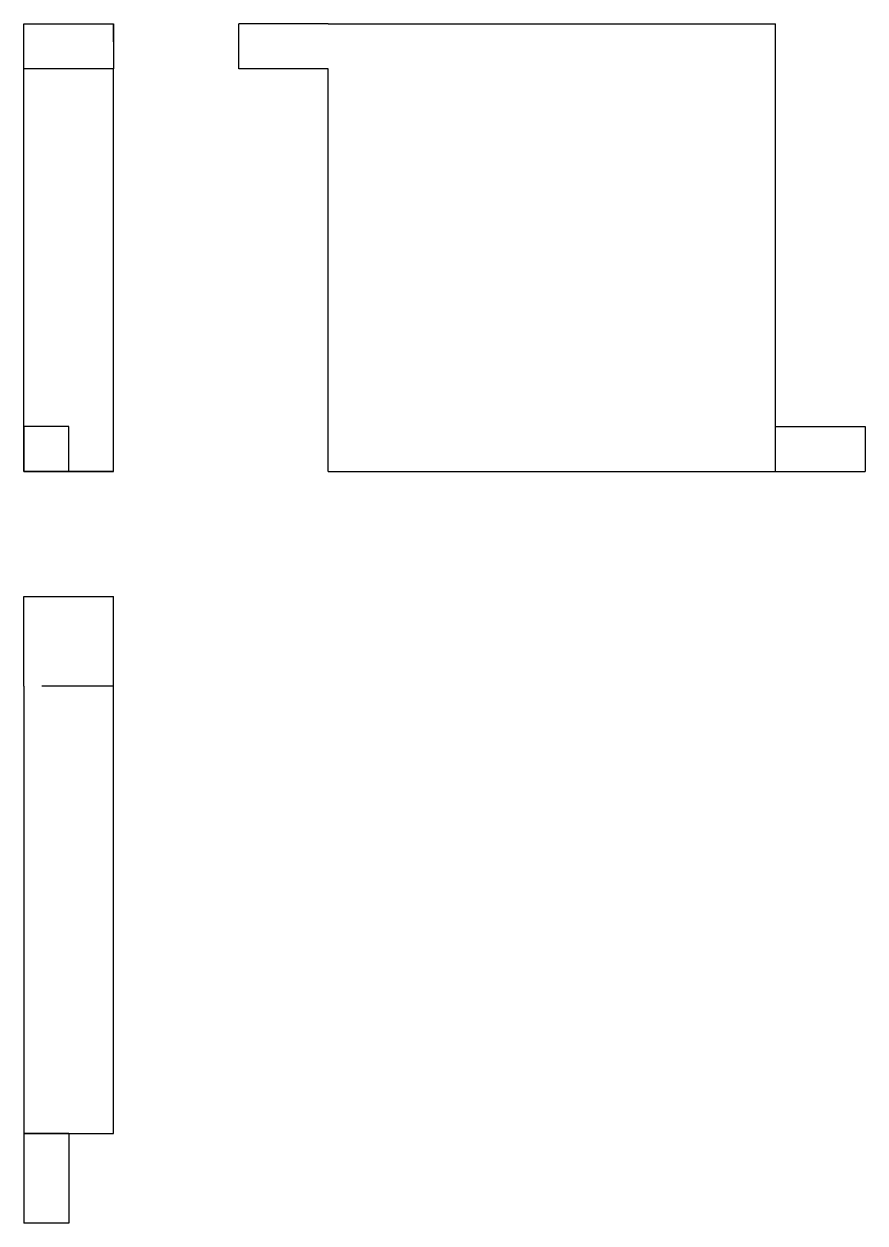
# Model space of a CAD drawing. Extents: x 0 to 1.18, y 0 to 1.68.
import ezdxf

# ---------------------------------------------------------------- set-up
doc = ezdxf.new("R2010")
doc.units = 0
doc.linetypes.add('HIDDEN', pattern=[0.04375, 0.029181, -0.014569])
for name, color, linetype in [('FRONT', 7, 'CONTINUOUS'), ('FRONT_HID', 7, 'HIDDEN'), ('LEFT', 7, 'CONTINUOUS'), ('LEFT_HID', 7, 'HIDDEN'), ('TOP', 7, 'CONTINUOUS'), ('TOP_HID', 7, 'HIDDEN')]:
    doc.layers.add(name, color=color, linetype=linetype)

msp = doc.modelspace()

# ---------------------------------------------------------------- linework, layer by layer
at = {"layer": 'FRONT'}
for p, q in [((0, 1.6125), (0, 1.675)), ((0, 1.675), (0.125, 1.675)), ((0.125, 1.675), (0.125, 1.6125)), ((0.125, 1.6125), (0, 1.6125)), ((0, 1.05), (0, 1.6125)), ((0.125, 1.05), (0.125, 1.6125)), ((0.125, 1.05), (0, 1.05))]:
    msp.add_line(p, q, dxfattribs=at)
at = {"layer": 'FRONT_HID', "linetype": 'HIDDEN'}
for p, q in [((0, 1.1125), (0, 1.675)), ((0.125, 1.05), (0.125, 1.675)), ((0, 1.05), (0, 1.1125)), ((0.0625, 1.1125), (0, 1.1125)), ((0, 1.1125), (0, 1.05)), ((0.0625, 1.1125), (0, 1.1125)), ((0.0625, 1.05), (0.0625, 1.1125)), ((0.0625, 1.05), (0.0625, 1.1125)), ((0, 1.05), (0.0625, 1.05)), ((0, 1.05), (0.0625, 1.05)), ((0.0625, 1.05), (0.125, 1.05))]:
    msp.add_line(p, q, dxfattribs=at)
at = {"layer": 'LEFT'}
for p, q in [((0.3, 1.6125), (0.3, 1.675)), ((0.425, 1.675), (0.3, 1.675)), ((0.425, 1.675), (1.05, 1.675)), ((1.05, 1.1125), (1.05, 1.675)), ((0.425, 1.6125), (0.3, 1.6125)), ((0.425, 1.05), (0.425, 1.6125)), ((1.05, 1.1125), (1.175, 1.1125)), ((1.175, 1.1125), (1.175, 1.05)), ((0.425, 1.05), (1.05, 1.05)), ((1.05, 1.05), (1.175, 1.05))]:
    msp.add_line(p, q, dxfattribs=at)
at = {"layer": 'LEFT_HID', "linetype": 'HIDDEN'}
for q in [(1.05, 1.675), (1.05, 1.1125)]:
    msp.add_line((1.05, 1.05), q, dxfattribs=at)
at = {"layer": 'TOP'}
for p, q in [((0, 0.75), (0, 0.875)), ((0, 0.875), (0.125, 0.875)), ((0.125, 0.75), (0.125, 0.875)), ((0, 0.75), (0, 0.125)), ((0.125, 0.125), (0.125, 0.75)), ((0, 0.125), (0.125, 0.125)), ((0, 0.125), (0, 0)), ((0.0625, 0.125), (0.0625, 0)), ((0.0625, 0), (0, 0))]:
    msp.add_line(p, q, dxfattribs=at)
at = {"layer": 'TOP_HID', "linetype": 'HIDDEN'}
for p, q in [((0.125, 0.75), (0, 0.75)), ((0.125, 0.75), (0, 0.75)), ((0.0625, 0.125), (0, 0.125)), ((0.0625, 0.125), (0.125, 0.125))]:
    msp.add_line(p, q, dxfattribs=at)

doc.saveas('drawing.dxf')
